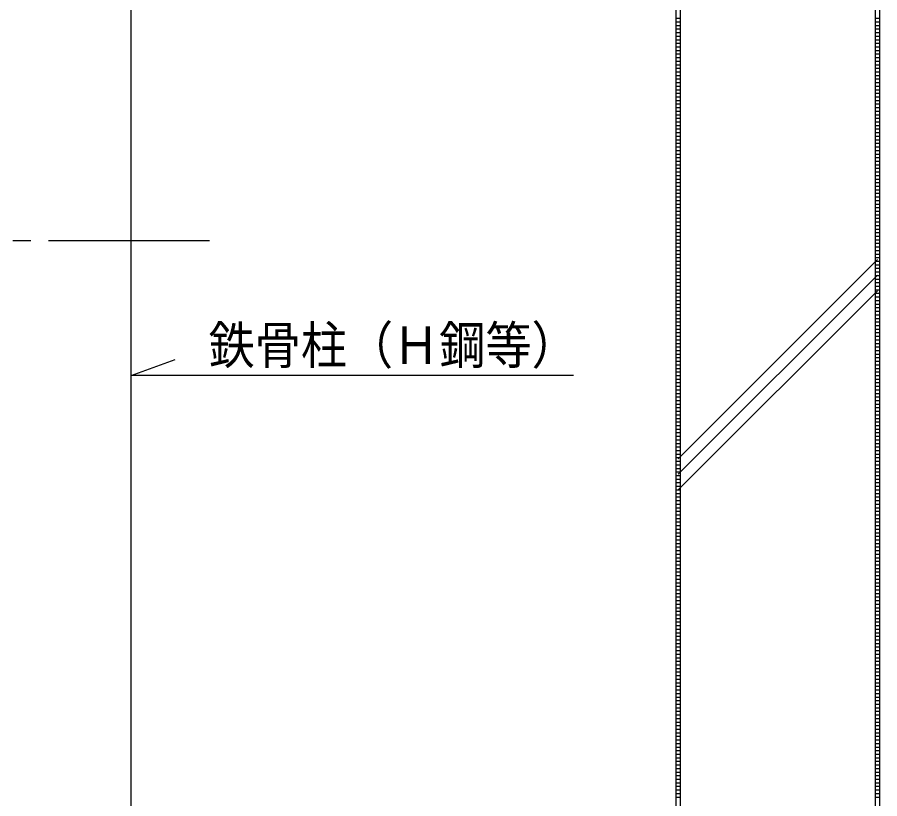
# Model space of a CAD drawing. Units: millimetres on the paper. Extents: x -384 to 384, y -238 to 239.
# Drawn here: x 69.33 to 117.61, y -162.56 to -118.81 of the extents above; entities that cross this region are included whole.
import ezdxf
from ezdxf.enums import TextEntityAlignment as Align

# ---------------------------------------------------------------- set-up
doc = ezdxf.new("R2010")
doc.units = ezdxf.units.MM
doc.linetypes.add('CHAIN2', pattern=[12, 9, -1, 1, -1])
doc.layers.add('0-1_GAIKEI', color=7, linetype='Continuous')
doc.layers.add('0-4_0', color=1, linetype='Continuous')
doc.styles.add('ＭＳ ゴシック', font='')
doc.styles.get('ＭＳ ゴシック').set_extended_font_data('MS Gothic')

msp = doc.modelspace()

# ---------------------------------------------------------------- linework, layer by layer
at = {"layer": '0-1_GAIKEI'}
for p, q in [((75.708, -225.982), (75.708, -62.775)), ((106.464, -118.882), (106.202, -118.882)), ((106.464, -119.082), (106.202, -119.082)), ((117.613, -118.882), (117.351, -118.882)), ((117.613, -119.082), (117.351, -119.082)), ((106.464, -119.282), (106.202, -119.282)), ((106.464, -119.482), (106.202, -119.482)), ((106.464, -119.682), (106.202, -119.682)), ((117.613, -119.282), (117.351, -119.282)), ((117.613, -119.482), (117.351, -119.482)), ((117.613, -119.682), (117.351, -119.682)), ((106.464, -119.882), (106.202, -119.882)), ((106.464, -120.082), (106.202, -120.082)), ((117.613, -119.882), (117.351, -119.882)), ((117.613, -120.082), (117.351, -120.082)), ((106.464, -120.282), (106.202, -120.282)), ((106.464, -120.482), (106.202, -120.482)), ((106.464, -120.682), (106.202, -120.682)), ((117.613, -120.282), (117.351, -120.282)), ((117.613, -120.482), (117.351, -120.482)), ((117.613, -120.682), (117.351, -120.682)), ((106.464, -120.882), (106.202, -120.882)), ((106.464, -121.082), (106.202, -121.082)), ((117.613, -120.882), (117.351, -120.882)), ((117.613, -121.082), (117.351, -121.082)), ((106.464, -121.282), (106.202, -121.282)), ((106.464, -121.482), (106.202, -121.482)), ((106.464, -121.682), (106.202, -121.682)), ((117.613, -121.282), (117.351, -121.282)), ((117.613, -121.482), (117.351, -121.482)), ((117.613, -121.682), (117.351, -121.682)), ((106.464, -121.882), (106.202, -121.882)), ((106.464, -122.082), (106.202, -122.082)), ((117.613, -121.882), (117.351, -121.882)), ((117.613, -122.082), (117.351, -122.082)), ((106.464, -122.282), (106.202, -122.282)), ((106.464, -122.482), (106.202, -122.482)), ((117.613, -122.282), (117.351, -122.282)), ((117.613, -122.482), (117.351, -122.482)), ((106.464, -122.682), (106.202, -122.682)), ((106.464, -122.882), (106.202, -122.882)), ((106.464, -123.082), (106.202, -123.082)), ((117.613, -122.682), (117.351, -122.682)), ((117.613, -122.882), (117.351, -122.882)), ((117.613, -123.082), (117.351, -123.082)), ((106.464, -123.282), (106.202, -123.282)), ((106.464, -123.482), (106.202, -123.482)), ((117.613, -123.282), (117.351, -123.282)), ((117.613, -123.482), (117.351, -123.482)), ((106.464, -123.682), (106.202, -123.682)), ((106.464, -123.882), (106.202, -123.882)), ((106.464, -124.082), (106.202, -124.082)), ((117.613, -123.682), (117.351, -123.682)), ((117.613, -123.882), (117.351, -123.882)), ((117.613, -124.082), (117.351, -124.082)), ((106.464, -124.282), (106.202, -124.282)), ((106.464, -124.482), (106.202, -124.482)), ((117.613, -124.282), (117.351, -124.282)), ((117.613, -124.482), (117.351, -124.482)), ((106.464, -124.682), (106.202, -124.682)), ((106.464, -124.882), (106.202, -124.882)), ((117.613, -124.682), (117.351, -124.682)), ((117.613, -124.882), (117.351, -124.882)), ((106.464, -125.082), (106.202, -125.082)), ((106.464, -125.282), (106.202, -125.282)), ((106.464, -125.482), (106.202, -125.482)), ((117.613, -125.082), (117.351, -125.082)), ((117.613, -125.282), (117.351, -125.282)), ((117.613, -125.482), (117.351, -125.482)), ((106.464, -125.682), (106.202, -125.682)), ((106.464, -125.882), (106.202, -125.882)), ((117.613, -125.682), (117.351, -125.682)), ((117.613, -125.882), (117.351, -125.882)), ((106.464, -126.082), (106.202, -126.082)), ((106.464, -126.282), (106.202, -126.282)), ((106.464, -126.482), (106.202, -126.482)), ((117.613, -126.082), (117.351, -126.082)), ((117.613, -126.282), (117.351, -126.282)), ((117.613, -126.482), (117.351, -126.482)), ((106.464, -126.682), (106.202, -126.682)), ((106.464, -126.882), (106.202, -126.882)), ((117.613, -126.682), (117.351, -126.682)), ((117.613, -126.882), (117.351, -126.882)), ((106.464, -127.082), (106.202, -127.082)), ((106.464, -127.282), (106.202, -127.282)), ((117.613, -127.082), (117.351, -127.082)), ((117.613, -127.282), (117.351, -127.282)), ((106.464, -127.482), (106.202, -127.482)), ((106.464, -127.682), (106.202, -127.682)), ((106.464, -127.882), (106.202, -127.882)), ((117.613, -127.482), (117.351, -127.482)), ((117.613, -127.682), (117.351, -127.682)), ((117.613, -127.882), (117.351, -127.882)), ((106.464, -128.082), (106.202, -128.082)), ((106.464, -128.282), (106.202, -128.282)), ((117.613, -128.082), (117.351, -128.082)), ((117.613, -128.282), (117.351, -128.282)), ((106.464, -128.482), (106.202, -128.482)), ((106.464, -128.682), (106.202, -128.682)), ((106.464, -128.882), (106.202, -128.882)), ((117.613, -128.482), (117.351, -128.482)), ((117.613, -128.682), (117.351, -128.682)), ((117.613, -128.882), (117.351, -128.882)), ((106.464, -129.082), (106.202, -129.082)), ((106.464, -129.282), (106.202, -129.282)), ((117.613, -129.082), (117.351, -129.082)), ((117.613, -129.282), (117.351, -129.282)), ((106.464, -129.482), (106.202, -129.482)), ((106.464, -129.682), (106.202, -129.682)), ((106.464, -129.882), (106.202, -129.882)), ((117.613, -129.482), (117.351, -129.482)), ((117.613, -129.682), (117.351, -129.682)), ((117.613, -129.882), (117.351, -129.882)), ((106.464, -130.082), (106.202, -130.082)), ((106.464, -130.282), (106.202, -130.282)), ((117.613, -130.082), (117.351, -130.082)), ((117.613, -130.282), (117.351, -130.282)), ((106.464, -130.482), (106.202, -130.482)), ((106.464, -130.682), (106.202, -130.682)), ((117.613, -130.482), (117.351, -130.482)), ((117.613, -130.682), (117.351, -130.682)), ((106.464, -130.882), (106.202, -130.882)), ((106.464, -131.082), (106.202, -131.082)), ((106.464, -131.282), (106.202, -131.282)), ((117.613, -130.882), (117.351, -130.882)), ((117.613, -131.082), (117.351, -131.082)), ((117.613, -131.282), (117.351, -131.282)), ((106.464, -131.482), (106.202, -131.482)), ((106.464, -131.682), (106.202, -131.682)), ((117.613, -131.482), (117.351, -131.482)), ((117.613, -131.682), (117.351, -131.682)), ((106.464, -131.882), (106.202, -131.882)), ((106.464, -132.082), (106.202, -132.082)), ((106.464, -132.282), (106.202, -132.282)), ((117.613, -131.882), (117.351, -131.882)), ((117.613, -132.082), (117.351, -132.082)), ((117.613, -132.282), (117.351, -132.282)), ((106.464, -132.482), (106.202, -132.482)), ((106.464, -132.682), (106.202, -132.682)), ((117.613, -132.482), (117.351, -132.482)), ((117.613, -132.682), (117.351, -132.682)), ((106.464, -132.882), (106.202, -132.882)), ((106.464, -133.082), (106.202, -133.082)), ((117.613, -132.882), (117.351, -132.882)), ((117.613, -133.082), (117.351, -133.082)), ((106.464, -133.282), (106.202, -133.282)), ((106.464, -133.482), (106.202, -133.482)), ((106.464, -133.682), (106.202, -133.682)), ((117.613, -133.282), (117.351, -133.282)), ((117.613, -133.482), (117.351, -133.482)), ((117.613, -133.682), (117.351, -133.682)), ((106.464, -133.882), (106.202, -133.882)), ((106.464, -134.082), (106.202, -134.082)), ((117.613, -133.882), (117.351, -133.882)), ((117.613, -134.082), (117.351, -134.082)), ((106.464, -134.282), (106.202, -134.282)), ((106.464, -134.482), (106.202, -134.482)), ((106.464, -134.682), (106.202, -134.682)), ((117.613, -134.282), (117.351, -134.282)), ((117.613, -134.482), (117.351, -134.482)), ((117.613, -134.682), (117.351, -134.682)), ((106.464, -134.882), (106.202, -134.882)), ((106.464, -135.082), (106.202, -135.082)), ((117.613, -134.882), (117.351, -134.882)), ((117.613, -135.082), (117.351, -135.082)), ((106.464, -135.282), (106.202, -135.282)), ((106.464, -135.482), (106.202, -135.482)), ((106.464, -135.682), (106.202, -135.682)), ((117.613, -135.282), (117.351, -135.282)), ((117.613, -135.482), (117.351, -135.482)), ((117.613, -135.682), (117.351, -135.682)), ((106.464, -135.882), (106.202, -135.882)), ((106.464, -136.082), (106.202, -136.082)), ((117.613, -135.882), (117.351, -135.882)), ((117.613, -136.082), (117.351, -136.082)), ((106.464, -136.282), (106.202, -136.282)), ((106.464, -136.482), (106.202, -136.482)), ((117.613, -136.282), (117.351, -136.282)), ((117.613, -136.482), (117.351, -136.482)), ((106.464, -136.682), (106.202, -136.682)), ((106.464, -136.882), (106.202, -136.882)), ((106.464, -137.082), (106.202, -137.082)), ((117.613, -136.682), (117.351, -136.682)), ((117.613, -136.882), (117.351, -136.882)), ((117.613, -137.082), (117.351, -137.082)), ((106.464, -137.282), (106.202, -137.282)), ((106.464, -137.482), (106.202, -137.482)), ((117.613, -137.282), (117.351, -137.282)), ((117.613, -137.482), (117.351, -137.482)), ((106.464, -137.682), (106.202, -137.682)), ((106.464, -137.882), (106.202, -137.882)), ((106.464, -138.082), (106.202, -138.082)), ((117.613, -137.682), (117.351, -137.682)), ((117.613, -137.882), (117.351, -137.882)), ((117.613, -138.082), (117.351, -138.082)), ((106.464, -138.282), (106.202, -138.282)), ((106.464, -138.482), (106.202, -138.482)), ((117.613, -138.282), (117.351, -138.282)), ((117.613, -138.482), (117.351, -138.482)), ((106.464, -138.682), (106.202, -138.682)), ((106.464, -138.882), (106.202, -138.882)), ((117.613, -138.682), (117.351, -138.682)), ((117.613, -138.882), (117.351, -138.882)), ((106.464, -139.082), (106.202, -139.082)), ((106.464, -139.282), (106.202, -139.282)), ((106.464, -139.482), (106.202, -139.482)), ((117.613, -139.082), (117.351, -139.082)), ((117.613, -139.282), (117.351, -139.282)), ((117.613, -139.482), (117.351, -139.482)), ((106.464, -139.682), (106.202, -139.682)), ((106.464, -139.882), (106.202, -139.882)), ((117.613, -139.682), (117.351, -139.682)), ((117.613, -139.882), (117.351, -139.882)), ((106.464, -140.082), (106.202, -140.082)), ((106.464, -140.282), (106.202, -140.282)), ((106.464, -140.482), (106.202, -140.482)), ((117.613, -140.082), (117.351, -140.082)), ((117.613, -140.282), (117.351, -140.282)), ((117.613, -140.482), (117.351, -140.482)), ((106.464, -140.682), (106.202, -140.682)), ((106.464, -140.882), (106.202, -140.882)), ((117.613, -140.682), (117.351, -140.682)), ((117.613, -140.882), (117.351, -140.882)), ((106.464, -141.082), (106.202, -141.082)), ((106.464, -141.282), (106.202, -141.282)), ((106.464, -141.482), (106.202, -141.482)), ((117.613, -141.082), (117.351, -141.082)), ((117.613, -141.282), (117.351, -141.282)), ((117.613, -141.482), (117.351, -141.482)), ((106.464, -141.682), (106.202, -141.682)), ((106.464, -141.882), (106.202, -141.882)), ((117.613, -141.682), (117.351, -141.682)), ((117.613, -141.882), (117.351, -141.882)), ((106.464, -142.082), (106.202, -142.082)), ((106.464, -142.282), (106.202, -142.282)), ((117.613, -142.082), (117.351, -142.082)), ((117.613, -142.282), (117.351, -142.282)), ((106.464, -142.482), (106.202, -142.482)), ((106.464, -142.682), (106.202, -142.682)), ((106.464, -142.882), (106.202, -142.882)), ((117.613, -142.482), (117.351, -142.482)), ((117.613, -142.682), (117.351, -142.682)), ((117.613, -142.882), (117.351, -142.882)), ((106.464, -143.082), (106.202, -143.082)), ((106.464, -143.282), (106.202, -143.282)), ((117.613, -143.082), (117.351, -143.082)), ((117.613, -143.282), (117.351, -143.282)), ((106.464, -143.482), (106.202, -143.482)), ((106.464, -143.682), (106.202, -143.682)), ((106.464, -143.882), (106.202, -143.882)), ((117.613, -143.482), (117.351, -143.482)), ((117.613, -143.682), (117.351, -143.682)), ((117.613, -143.882), (117.351, -143.882)), ((106.464, -144.082), (106.202, -144.082)), ((106.464, -144.282), (106.202, -144.282)), ((117.613, -144.082), (117.351, -144.082)), ((117.613, -144.282), (117.351, -144.282)), ((106.464, -144.482), (106.202, -144.482)), ((106.464, -144.682), (106.202, -144.682)), ((117.613, -144.482), (117.351, -144.482)), ((117.613, -144.682), (117.351, -144.682)), ((106.464, -144.882), (106.202, -144.882)), ((106.464, -145.082), (106.202, -145.082)), ((106.464, -145.282), (106.202, -145.282)), ((117.613, -144.882), (117.351, -144.882)), ((117.613, -145.082), (117.351, -145.082)), ((117.613, -145.282), (117.351, -145.282)), ((106.464, -145.482), (106.202, -145.482)), ((106.464, -145.682), (106.202, -145.682)), ((117.613, -145.482), (117.351, -145.482)), ((117.613, -145.682), (117.351, -145.682)), ((106.464, -145.882), (106.202, -145.882)), ((106.464, -146.082), (106.202, -146.082)), ((106.464, -146.282), (106.202, -146.282)), ((117.613, -145.882), (117.351, -145.882)), ((117.613, -146.082), (117.351, -146.082)), ((117.613, -146.282), (117.351, -146.282)), ((106.464, -146.482), (106.202, -146.482)), ((106.464, -146.682), (106.202, -146.682)), ((117.613, -146.482), (117.351, -146.482)), ((117.613, -146.682), (117.351, -146.682)), ((106.464, -146.882), (106.202, -146.882)), ((106.464, -147.082), (106.202, -147.082)), ((117.613, -146.882), (117.351, -146.882)), ((117.613, -147.082), (117.351, -147.082)), ((106.464, -147.282), (106.202, -147.282)), ((106.464, -147.482), (106.202, -147.482)), ((106.464, -147.682), (106.202, -147.682)), ((117.613, -147.282), (117.351, -147.282)), ((117.613, -147.482), (117.351, -147.482)), ((117.613, -147.682), (117.351, -147.682)), ((106.464, -147.882), (106.202, -147.882)), ((106.464, -148.082), (106.202, -148.082)), ((117.613, -147.882), (117.351, -147.882)), ((117.613, -148.082), (117.351, -148.082)), ((106.464, -148.282), (106.202, -148.282)), ((106.464, -148.482), (106.202, -148.482)), ((106.464, -148.682), (106.202, -148.682)), ((117.613, -148.282), (117.351, -148.282)), ((117.613, -148.482), (117.351, -148.482)), ((117.613, -148.682), (117.351, -148.682)), ((106.464, -148.882), (106.202, -148.882)), ((106.464, -149.082), (106.202, -149.082)), ((117.613, -148.882), (117.351, -148.882)), ((117.613, -149.082), (117.351, -149.082)), ((106.464, -149.282), (106.202, -149.282)), ((106.464, -149.482), (106.202, -149.482)), ((106.464, -149.682), (106.202, -149.682)), ((117.613, -149.282), (117.351, -149.282)), ((117.613, -149.482), (117.351, -149.482)), ((117.613, -149.682), (117.351, -149.682)), ((106.464, -149.882), (106.202, -149.882)), ((106.464, -150.082), (106.202, -150.082)), ((117.613, -149.882), (117.351, -149.882)), ((117.613, -150.082), (117.351, -150.082)), ((106.464, -150.282), (106.202, -150.282)), ((106.464, -150.482), (106.202, -150.482)), ((117.613, -150.282), (117.351, -150.282)), ((117.613, -150.482), (117.351, -150.482)), ((106.464, -150.682), (106.202, -150.682)), ((106.464, -150.882), (106.202, -150.882)), ((106.464, -151.082), (106.202, -151.082)), ((117.613, -150.682), (117.351, -150.682)), ((117.613, -150.882), (117.351, -150.882)), ((117.613, -151.082), (117.351, -151.082)), ((106.464, -151.282), (106.202, -151.282)), ((106.464, -151.482), (106.202, -151.482)), ((117.613, -151.282), (117.351, -151.282)), ((117.613, -151.482), (117.351, -151.482)), ((106.464, -151.682), (106.202, -151.682)), ((106.464, -151.882), (106.202, -151.882)), ((106.464, -152.082), (106.202, -152.082)), ((117.613, -151.682), (117.351, -151.682)), ((117.613, -151.882), (117.351, -151.882)), ((117.613, -152.082), (117.351, -152.082)), ((106.464, -152.282), (106.202, -152.282)), ((106.464, -152.482), (106.202, -152.482)), ((117.613, -152.282), (117.351, -152.282)), ((117.613, -152.482), (117.351, -152.482)), ((106.464, -152.682), (106.202, -152.682)), ((106.464, -152.882), (106.202, -152.882)), ((117.613, -152.682), (117.351, -152.682)), ((117.613, -152.882), (117.351, -152.882)), ((106.464, -153.082), (106.202, -153.082)), ((106.464, -153.282), (106.202, -153.282)), ((106.464, -153.482), (106.202, -153.482)), ((117.613, -153.082), (117.351, -153.082)), ((117.613, -153.282), (117.351, -153.282)), ((117.613, -153.482), (117.351, -153.482)), ((106.464, -153.682), (106.202, -153.682)), ((106.464, -153.882), (106.202, -153.882)), ((117.613, -153.682), (117.351, -153.682)), ((117.613, -153.882), (117.351, -153.882)), ((106.464, -154.082), (106.202, -154.082)), ((106.464, -154.282), (106.202, -154.282)), ((106.464, -154.482), (106.202, -154.482)), ((117.613, -154.082), (117.351, -154.082)), ((117.613, -154.282), (117.351, -154.282)), ((117.613, -154.482), (117.351, -154.482)), ((106.464, -154.682), (106.202, -154.682)), ((106.464, -154.882), (106.202, -154.882)), ((117.613, -154.682), (117.351, -154.682)), ((117.613, -154.882), (117.351, -154.882)), ((106.464, -155.082), (106.202, -155.082)), ((106.464, -155.282), (106.202, -155.282)), ((106.464, -155.482), (106.202, -155.482)), ((117.613, -155.082), (117.351, -155.082)), ((117.613, -155.282), (117.351, -155.282)), ((117.613, -155.482), (117.351, -155.482)), ((106.464, -155.682), (106.202, -155.682)), ((106.464, -155.882), (106.202, -155.882)), ((117.613, -155.682), (117.351, -155.682)), ((117.613, -155.882), (117.351, -155.882)), ((106.464, -156.082), (106.202, -156.082)), ((106.464, -156.282), (106.202, -156.282)), ((117.613, -156.082), (117.351, -156.082)), ((117.613, -156.282), (117.351, -156.282)), ((106.464, -156.482), (106.202, -156.482)), ((106.464, -156.682), (106.202, -156.682)), ((106.464, -156.882), (106.202, -156.882)), ((117.613, -156.482), (117.351, -156.482)), ((117.613, -156.682), (117.351, -156.682)), ((117.613, -156.882), (117.351, -156.882)), ((106.464, -157.082), (106.202, -157.082)), ((106.464, -157.282), (106.202, -157.282)), ((117.613, -157.082), (117.351, -157.082)), ((117.613, -157.282), (117.351, -157.282)), ((106.464, -157.482), (106.202, -157.482)), ((106.464, -157.682), (106.202, -157.682)), ((106.464, -157.882), (106.202, -157.882)), ((117.613, -157.482), (117.351, -157.482)), ((117.613, -157.682), (117.351, -157.682)), ((117.613, -157.882), (117.351, -157.882)), ((106.464, -158.082), (106.202, -158.082)), ((106.464, -158.282), (106.202, -158.282)), ((117.613, -158.082), (117.351, -158.082)), ((117.613, -158.282), (117.351, -158.282)), ((106.464, -158.482), (106.202, -158.482)), ((106.464, -158.682), (106.202, -158.682)), ((117.613, -158.482), (117.351, -158.482)), ((117.613, -158.682), (117.351, -158.682)), ((106.464, -158.882), (106.202, -158.882)), ((106.464, -159.082), (106.202, -159.082)), ((106.464, -159.282), (106.202, -159.282)), ((117.613, -158.882), (117.351, -158.882)), ((117.613, -159.082), (117.351, -159.082)), ((117.613, -159.282), (117.351, -159.282)), ((106.464, -159.482), (106.202, -159.482)), ((106.464, -159.682), (106.202, -159.682)), ((117.613, -159.482), (117.351, -159.482)), ((117.613, -159.682), (117.351, -159.682)), ((106.464, -159.882), (106.202, -159.882)), ((106.464, -160.082), (106.202, -160.082)), ((106.464, -160.282), (106.202, -160.282)), ((117.613, -159.882), (117.351, -159.882)), ((117.613, -160.082), (117.351, -160.082)), ((117.613, -160.282), (117.351, -160.282)), ((106.464, -160.482), (106.202, -160.482)), ((106.464, -160.682), (106.202, -160.682)), ((117.613, -160.482), (117.351, -160.482)), ((117.613, -160.682), (117.351, -160.682)), ((106.464, -160.882), (106.202, -160.882)), ((106.464, -161.082), (106.202, -161.082)), ((117.613, -160.882), (117.351, -160.882)), ((117.613, -161.082), (117.351, -161.082)), ((106.464, -161.282), (106.202, -161.282)), ((106.464, -161.482), (106.202, -161.482)), ((106.464, -161.682), (106.202, -161.682)), ((117.613, -161.282), (117.351, -161.282)), ((117.613, -161.482), (117.351, -161.482)), ((117.613, -161.682), (117.351, -161.682)), ((106.464, -161.882), (106.202, -161.882)), ((106.464, -162.082), (106.202, -162.082)), ((117.613, -161.882), (117.351, -161.882)), ((117.613, -162.082), (117.351, -162.082)), ((106.464, -162.282), (106.202, -162.282)), ((106.464, -162.482), (106.202, -162.482)), ((117.613, -162.282), (117.351, -162.282)), ((117.613, -162.482), (117.351, -162.482))]:
    msp.add_line(p, q, dxfattribs=at)
at = {"layer": '0-1_GAIKEI', "color": 1}
for p, q in [((106.333, -143.52), (117.482, -132.371)), ((106.333, -144.395), (117.482, -133.246)), ((106.333, -145.27), (117.482, -134.121))]:
    msp.add_line(p, q, dxfattribs=at)
at = {"layer": '0-1_GAIKEI'}
for points in [[(106.464, -225.982), (106.464, -62.775), (106.202, -62.775), (106.202, -225.982)], [(117.613, -225.982), (117.613, -62.775), (117.351, -62.775), (117.351, -225.982)]]:
    msp.add_lwpolyline(points, close=True, dxfattribs=at)
at = {"layer": '0-4_0', "linetype": 'CHAIN2'}
msp.add_line((80.083, -131.321), (49.318, -131.321), dxfattribs=at)
at = {"layer": '0-4_0'}
for p, q in [((75.708, -138.863), (78.175, -137.966)), ((100.464, -138.863), (75.708, -138.863))]:
    msp.add_line(p, q, dxfattribs=at)

# ---------------------------------------------------------------- texts
at = {"layer": '0-4_0', "color": 2, "style": 'ＭＳ ゴシック', "width": 0.9}
msp.add_text('鉄骨柱（Ｈ鋼等）', height=2.104, dxfattribs=at).set_placement((80.038, -138.847), align=Align.BOTTOM_LEFT)

doc.saveas('drawing.dxf')
